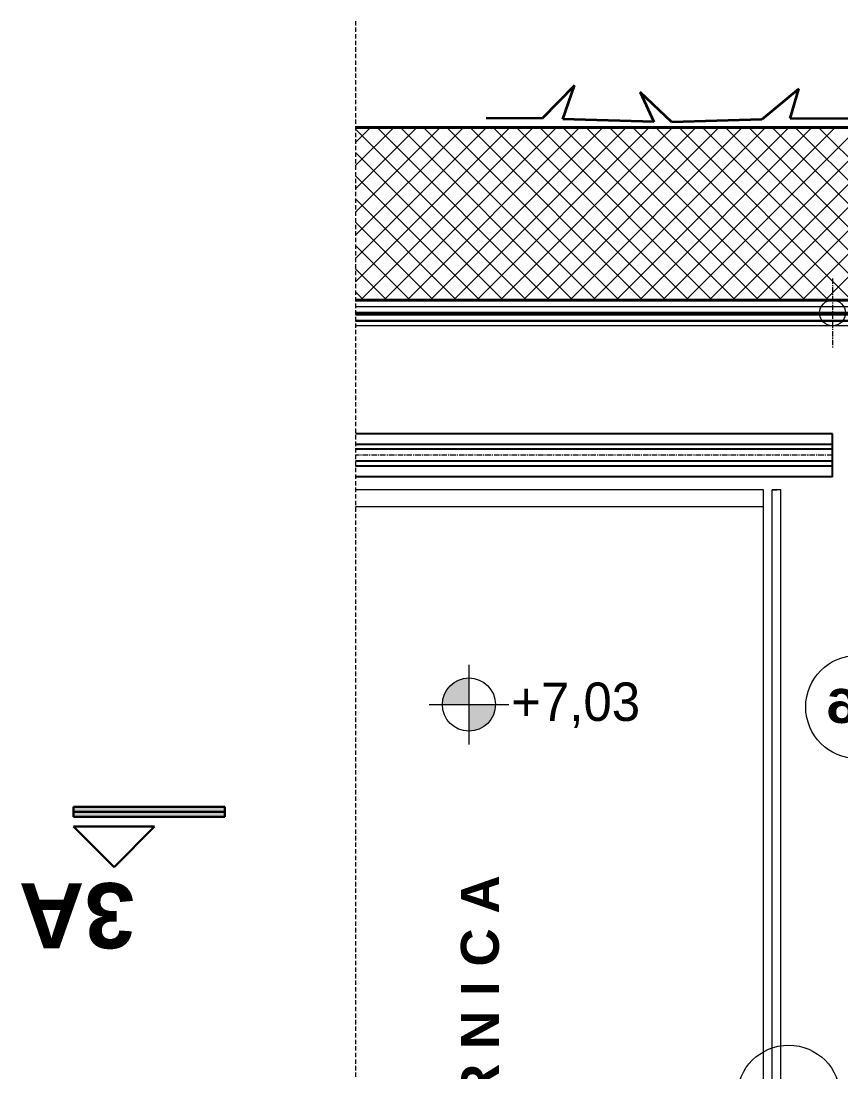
# Model space of a CAD drawing. Header units: millimetres. Extents: x 47631 to 558803, y 29659 to 315570.
# Drawn here: x 471102 to 475856, y 301024 to 307117 of the extents above; entities that cross this region are included whole.
import ezdxf

# ---------------------------------------------------------------- set-up
doc = ezdxf.new("R2010")
doc.units = ezdxf.units.MM
doc.linetypes.add('GP kota 13.83_20.63_22.63_PBS_arhitektura$0$CENTER', pattern=[50.8, 31.75, -6.35, 6.35, -6.35])
doc.linetypes.add('GP kota 13.83_20.63_22.63_PBS_arhitektura$0$DASHEDX2', pattern=[38.1, 25.4, -12.7])
doc.styles.add('GP kota 13.83_20.63_22.63_PBS_arhitektura$0$KOTE', font='arial.ttf')
doc.styles.add('GP kota 13.83_20.63_22.63_PBS_arhitektura$0$NASLOV', font='arialbd.ttf', dxfattribs={"width": 1.2})
doc.styles.add('GP kota 13.83_20.63_22.63_PBS_arhitektura$0$PRESJEK', font='arialbd.ttf', dxfattribs={"width": 0.7, "height": 75})
doc.linetypes.add('GP kota 13.83_20.63_22.63_PBS_arhitektura$0$BATTING', pattern='A,0.00254,-2.54,[134,ltypeshp.shx,S=2.54,R=0,X=-2.54,Y=0],-5.08,[134,ltypeshp.shx,S=2.54,R=180,X=2.54,Y=0],-2.54', length=10.16254)

msp = doc.modelspace()

# ---------------------------------------------------------------- hatches: boundary and pattern name
at = {"linetype": 'Continuous', "lineweight": 20}
h = msp.add_hatch(color=2, dxfattribs=at)
h.paths.add_polyline_path([(473545.1, 303154.2), (473699, 303154.2), (473699, 303308.2, 0.414214)])
h.paths.add_polyline_path([(473699, 303000.3, 0.414214), (473853, 303154.2), (473699, 303154.2)])
at = {"linetype": 'Continuous', "lineweight": 30}
for points in [[(471406.6, 302561.2), (471406.6, 302531.8), (472283.9, 302531.8), (472283.9, 302561.2)], [(472283.9, 302502.4), (472283.9, 302531.8), (471406.6, 302531.8), (471406.6, 302502.4)]]:
    msp.add_hatch(color=5, dxfattribs=at).paths.add_polyline_path(points)

# ---------------------------------------------------------------- linework, layer by layer
at = {"color": 7, "linetype": 'GP kota 13.83_20.63_22.63_PBS_arhitektura$0$DASHEDX2', "lineweight": 18}
msp.add_line((473042, 307116.8), (473042, 296182.2), dxfattribs=at)
at = {"color": 253, "linetype": 'Continuous', "lineweight": 35}
for p, q in [((474310.6, 306742.2), (474123.1, 306551)), ((474242.7, 306547.9), (474310.6, 306742.2)), ((475611.7, 306723.4), (475396.9, 306545.8)), ((475561, 306552), (475611.7, 306723.4)), ((474874.7, 306530.5), (474691.1, 306704.9)), ((474691.1, 306704.9), (474770.5, 306532.3)), ((474123.1, 306551), (473798.8, 306553.1)), ((474770.5, 306532.3), (474242.7, 306547.9)), ((475396.9, 306545.8), (474874.7, 306530.5)), ((476491.6, 306549.1), (475561, 306552))]:
    msp.add_line(p, q, dxfattribs=at)
at = {"color": 3, "linetype": 'Continuous', "lineweight": 40}
for p, q in [((476606.8, 306499.5), (473042, 306499.5)), ((476606.8, 305499.5), (473042, 305499.5))]:
    msp.add_line(p, q, dxfattribs=at)
at = {"color": 8, "linetype": 'Continuous', "lineweight": 5}
for p, q in [((473936.2, 306499.5), (473042, 305605.3)), ((473801.5, 306499.5), (473042, 305740)), ((473666.8, 306499.5), (473042, 305874.7)), ((473532.1, 306499.5), (473042, 306009.4)), ((473397.4, 306499.5), (473042, 306144.1)), ((473262.7, 306499.5), (473042, 306278.8)), ((473128, 306499.5), (473042, 306413.5)), ((473042, 306489.3), (474031.8, 305499.5)), ((474070.9, 306499.5), (473070.9, 305499.5)), ((473166.5, 306499.5), (474166.5, 305499.5)), ((474205.6, 306499.5), (473205.6, 305499.5)), ((473301.2, 306499.5), (474301.2, 305499.5)), ((474340.3, 306499.5), (473340.3, 305499.5)), ((473435.9, 306499.5), (474435.9, 305499.5)), ((474475, 306499.5), (473475, 305499.5)), ((473570.6, 306499.5), (474570.6, 305499.5)), ((474609.7, 306499.5), (473609.7, 305499.5)), ((473705.3, 306499.5), (474705.3, 305499.5)), ((474744.4, 306499.5), (473744.4, 305499.5)), ((473840, 306499.5), (474840, 305499.5)), ((474879.1, 306499.5), (473879.1, 305499.5)), ((473974.7, 306499.5), (474974.7, 305499.5)), ((475013.9, 306499.5), (474013.9, 305499.5)), ((474109.4, 306499.5), (475109.4, 305499.5)), ((475148.6, 306499.5), (474148.6, 305499.5)), ((474244.1, 306499.5), (475244.1, 305499.5)), ((475283.3, 306499.5), (474283.3, 305499.5)), ((474378.8, 306499.5), (475378.8, 305499.5)), ((475418, 306499.5), (474418, 305499.5)), ((474513.5, 306499.5), (475513.5, 305499.5)), ((475552.7, 306499.5), (474552.7, 305499.5)), ((474648.2, 306499.5), (475648.2, 305499.5)), ((475687.4, 306499.5), (474687.4, 305499.5)), ((474782.9, 306499.5), (475782.9, 305499.5)), ((475822.1, 306499.5), (474822.1, 305499.5)), ((474917.6, 306499.5), (475917.6, 305499.5)), ((475956.8, 306499.5), (474956.8, 305499.5)), ((475052.3, 306499.5), (476052.3, 305499.5)), ((476091.5, 306499.5), (475091.5, 305499.5)), ((475187, 306499.5), (476187, 305499.5)), ((476226.2, 306499.5), (475226.2, 305499.5)), ((475321.8, 306499.5), (476321.8, 305499.5)), ((476360.9, 306499.5), (475360.9, 305499.5)), ((475456.5, 306499.5), (476456.5, 305499.5)), ((476495.6, 306499.5), (475495.6, 305499.5)), ((475591.2, 306499.5), (476591.2, 305499.5)), ((476606.8, 306476), (475630.3, 305499.5)), ((475725.9, 306499.5), (476606.8, 305618.6)), ((473042, 306354.6), (473897.1, 305499.5)), ((476606.8, 306341.3), (475765, 305499.5)), ((473042, 306219.9), (473762.4, 305499.5)), ((473042, 306085.2), (473627.7, 305499.5)), ((473042, 305950.5), (473493, 305499.5)), ((473042, 305815.8), (473358.3, 305499.5)), ((473042, 305681.1), (473223.6, 305499.5)), ((473042, 305546.4), (473088.9, 305499.5))]:
    msp.add_line(p, q, dxfattribs=at)
at = {"color": 2, "linetype": 'GP kota 13.83_20.63_22.63_PBS_arhitektura$0$CENTER', "lineweight": 18}
for p, q in [((475806.8, 305624.5), (475806.8, 305224.5)), ((476066.8, 305424.5), (475606.8, 305424.5)), ((475806.8, 304599.5), (473042, 304599.5))]:
    msp.add_line(p, q, dxfattribs=at)
at = {"color": 8, "linetype": 'GP kota 13.83_20.63_22.63_PBS_arhitektura$0$BATTING', "lineweight": 5, "ltscale": 0.15}
msp.add_line((476106.8, 305459.5), (473042, 305459.5), dxfattribs=at)
at = {"color": 30, "linetype": 'Continuous', "lineweight": 30}
for p, q in [((476106.8, 305424.5), (473042, 305424.5)), ((476106.8, 305414.5), (473042, 305414.5)), ((476106.8, 305379.5), (473042, 305379.5))]:
    msp.add_line(p, q, dxfattribs=at)
at = {"color": 4, "linetype": 'Continuous', "lineweight": 20}
for p, q in [((476106.8, 305349.5), (473042, 305349.5)), ((475406.8, 304399.5), (473042, 304399.5)), ((475406.8, 296182.2), (475406.8, 304399.5)), ((475406.8, 304299.5), (473042, 304299.5))]:
    msp.add_line(p, q, dxfattribs=at)
at = {"color": 35, "linetype": 'Continuous', "lineweight": -3}
for p, q in [((475806.8, 304724.5), (473042, 304724.5)), ((475806.8, 304474.5), (475806.8, 304724.5)), ((475806.8, 304662), (473042, 304662)), ((475806.8, 304634.5), (473042, 304634.5)), ((475806.8, 304564.5), (473042, 304564.5)), ((475806.8, 304537), (473042, 304537)), ((475806.8, 304474.5), (473042, 304474.5))]:
    msp.add_line(p, q, dxfattribs=at)
at = {"color": 20, "linetype": 'Continuous', "lineweight": 18}
for p, q in [((475456.8, 296182.2), (475456.8, 304399.5)), ((475506.8, 304399.5), (475456.8, 304399.5)), ((475506.8, 296182.2), (475506.8, 304399.5))]:
    msp.add_line(p, q, dxfattribs=at)
at = {"color": 43, "linetype": 'Continuous', "lineweight": 15}
msp.add_line((475456.8, 304399.5), (475486.8, 304399.5), dxfattribs=at)
at = {"color": 2, "linetype": 'Continuous', "lineweight": 20}
for p, q in [((473699, 303385.2), (473699, 302923.3)), ((473468.1, 303154.2), (473930, 303154.2))]:
    msp.add_line(p, q, dxfattribs=at)
at = {"color": 5, "linetype": 'Continuous', "lineweight": 30}
for p, q in [((471406.6, 302502.4), (471406.6, 302561.2)), ((472283.9, 302561.2), (471406.6, 302561.2)), ((472283.9, 302531.8), (471406.6, 302531.8)), ((472283.9, 302502.4), (472283.9, 302561.2)), ((471641.1, 302211), (471405.8, 302446.3)), ((471876.3, 302446.3), (471405.8, 302446.3)), ((472283.9, 302502.4), (471406.6, 302502.4)), ((471641.1, 302211), (471876.3, 302446.3))]:
    msp.add_line(p, q, dxfattribs=at)
at = {"color": 51, "linetype": 'Continuous', "lineweight": 20}
msp.add_circle((475806.8, 305424.5), 75, dxfattribs=at)
at = {"color": 2, "linetype": 'Continuous', "lineweight": 20}
for centre, radius in [((475950.2, 303140.3), 298.8), ((473699, 303154.2), 154), ((475552.6, 300880.4), 298.8)]:
    msp.add_circle(centre, radius, dxfattribs=at)

# ---------------------------------------------------------------- texts
at = {"color": 1, "linetype": 'Continuous', "lineweight": 20, "style": 'GP kota 13.83_20.63_22.63_PBS_arhitektura$0$NASLOV'}
msp.add_text('S T R O J A R N I C A', height=220, rotation=90, dxfattribs=at).set_placement((473872.2, 299091, -1419))
at = {"color": 2, "linetype": 'Continuous', "lineweight": 20, "style": 'GP kota 13.83_20.63_22.63_PBS_arhitektura$0$KOTE', "width": 0.95}
for tag, p in [('+7,03', (473943.8, 303059.3)), ('', (473939.8, 302768.9))]:
    msp.add_attdef(tag, p, '', height=222.7, dxfattribs=at)
at = {"color": 2, "linetype": 'Continuous', "lineweight": 20, "style": 'GP kota 13.83_20.63_22.63_PBS_arhitektura$0$NASLOV', "text_generation_flag": 4, "width": 1.2}
msp.add_attdef('Z6', (476158.1, 303047), '', height=198, rotation=180, dxfattribs=at)
at = {"color": 5, "linetype": 'Continuous', "lineweight": 30, "style": 'GP kota 13.83_20.63_22.63_PBS_arhitektura$0$PRESJEK', "width": 1}
msp.add_attdef('3A', (471762.4, 302118.7), '', height=377.8, rotation=180, dxfattribs=at)

doc.saveas('drawing.dxf')
